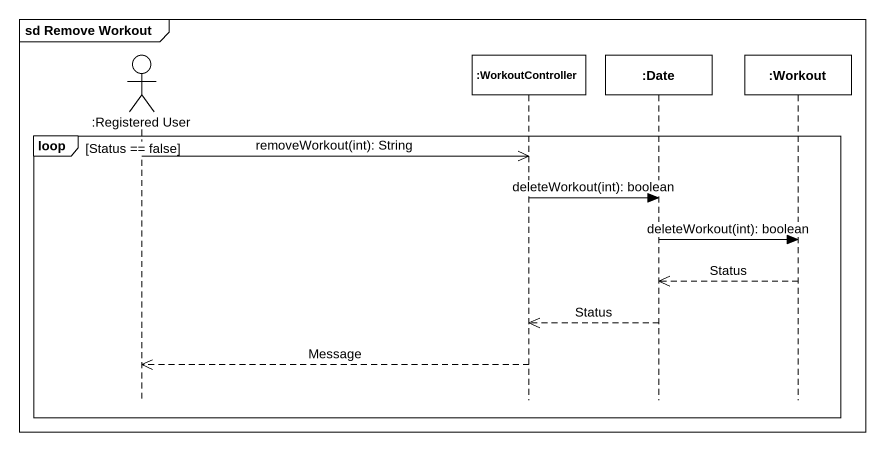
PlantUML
@startuml
mainframe sd Remove Workout
hide footbox
actor ":Registered User" as Registered_User
participant ":WorkoutController" as WorkoutController
participant ":Date" as Date
participant ":Workout" as Workout

loop Status == false
  Registered_User ->> WorkoutController : removeWorkout(int): String
  WorkoutController -> Date : deleteWorkout(int): boolean
  Date -> Workout : deleteWorkout(int): boolean
  Workout -->> Date : Status
  Date -->> WorkoutController : Status
  WorkoutController -->> Registered_User : Message
end
@enduml
